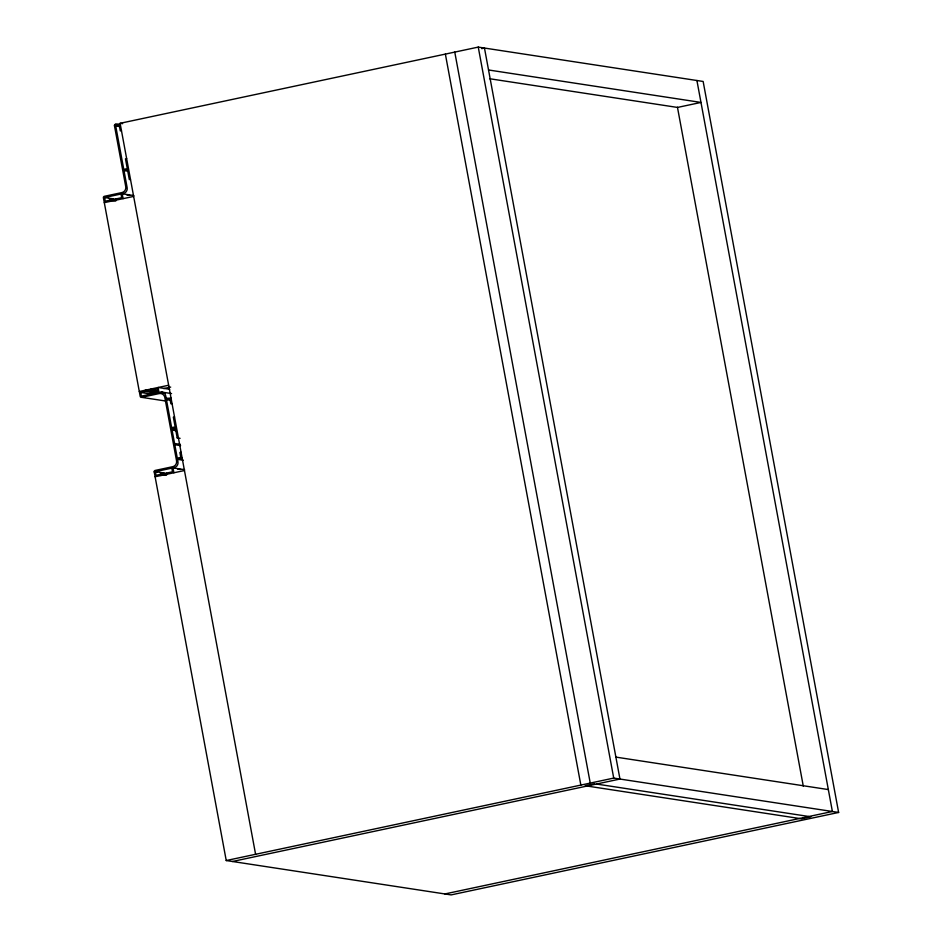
<?xml version="1.0" encoding="UTF-8"?>
<svg xmlns="http://www.w3.org/2000/svg" width="942" height="942" viewBox="0 0 942 942"><rect width="100%" height="100%" fill="white"/><g stroke="black" fill="none" stroke-linecap="round" stroke-linejoin="round"><path stroke-width="1.41" d="M166.263 401.104L141.606 397.336A1.248 1.189 -81.3 0 1 140.205 396.358L103.396 197.773A1.248 1.189 -81.3 0 1 104.35 196.313L121.954 192.557A4.981 4.781 -81.3 0 0 125.757 186.693L114.465 125.769A1.248 1.189 -81.3 0 1 115.407 124.309L120.223 123.92M255.588 854.3L120.105 123.308L478.253 47.1L703.144 81.459L838.627 812.451L451.124 894.9L226.233 860.541L154.205 471.895A1.248 1.189 -81.3 0 1 155.147 470.435L172.763 466.679A4.981 4.781 -81.3 0 0 176.554 460.815L164.815 397.453A4.981 4.781 -81.3 0 0 159.21 393.579L141.606 397.336M126.652 158.633L125.486 158.892L127.288 168.63L123.767 169.383L115.63 125.521L119.163 124.768L120.293 130.867L121.459 130.62M481.715 48.643L484.471 48.054L619.954 779.046L232.462 861.494M123.084 198.656L122.189 193.781L123.355 193.534A4.981 4.781 -81.3 0 0 127.146 187.658L123.991 170.596L127.511 169.854L129.325 179.592L130.491 179.345M115.748 201.07L109.943 200.187L105.245 201.188L104.574 197.526L121.012 194.028L121.683 197.69L115.819 198.939L116.043 200.151M104.303 202.648L133.658 196.407M139.298 391.495L168.653 385.243M151.038 388.987L151.262 390.212L157.137 388.964L157.82 392.614L141.371 396.111L140.699 392.461L145.398 391.46L157.008 393.238M149.719 391.554L155.312 390.365M163.696 388.575L170.69 387.091M169.69 389.27L158.091 387.492L158.986 392.367L160.164 392.119A4.981 4.781 -81.3 0 1 165.768 395.993L166.216 398.431L171.02 398.03M174.541 428.104L171.632 427.668L166.44 399.643L169.96 398.89L170.867 403.765L172.045 403.517M174.529 416.917L173.352 417.165L175.153 426.914L171.632 427.668M181.076 452.254L179.898 452.501L180.805 457.376L177.284 458.118L171.856 428.881L175.389 428.139L177.19 437.877L180.087 438.324M177.19 437.877L178.368 437.63M173.893 472.778L172.987 467.903L174.164 467.656A4.981 4.781 -81.3 0 0 177.956 461.78L177.508 459.343L182.089 457.73M166.557 475.192L160.752 474.309L156.054 475.31L155.371 471.648L171.821 468.15L172.492 471.801L166.616 473.061L166.852 474.273M155.1 476.77L184.455 470.529M226.233 860.541L613.725 778.092L838.627 812.451M594.567 783.744L585.17 785.746L801.418 818.786L810.815 816.785M444.895 893.946L832.398 811.498L696.915 80.506M488.545 69.979L700.978 102.431L677.498 107.435L489.628 78.728M120.105 123.308L122.601 123.685M115.407 124.309L118.315 124.744M115.63 125.521L119.987 126.193M114.465 125.769L120.27 126.664M123.991 170.596L128.347 171.267M122.189 193.781L133.788 195.547M126.817 194.912L129.713 195.359M104.574 197.526L116.172 199.304M109.201 198.668L113.558 199.327M151.262 390.212L157.067 391.095M161.412 392.025L171.562 393.579M158.232 392.237L145.174 390.235L145.398 391.46M161.894 392.814L164.791 393.25M140.699 392.461L152.31 394.227M166.216 398.431L169.113 398.866M166.44 399.643L170.796 400.315M171.856 428.881L176.213 429.552M172.092 430.105L176.437 430.765M174.564 443.505L180.369 444.388M174.8 444.718L180.605 445.613M177.508 459.343L183.313 460.226M172.987 467.903L184.597 469.669M177.614 469.034L180.523 469.481M155.371 471.648L166.981 473.426M154.205 471.895L157.102 472.342M160.01 472.79L164.355 473.449M615.891 757.109L828.336 789.573M596.474 784.038L808.907 816.49M677.439 107.176L803.291 786.158M478.253 47.1L613.725 778.092M454.762 52.093L590.245 783.085M445.366 54.094L580.849 785.086M109.943 200.187L110.167 201.4M160.752 474.309L160.976 475.522"/></g></svg>
